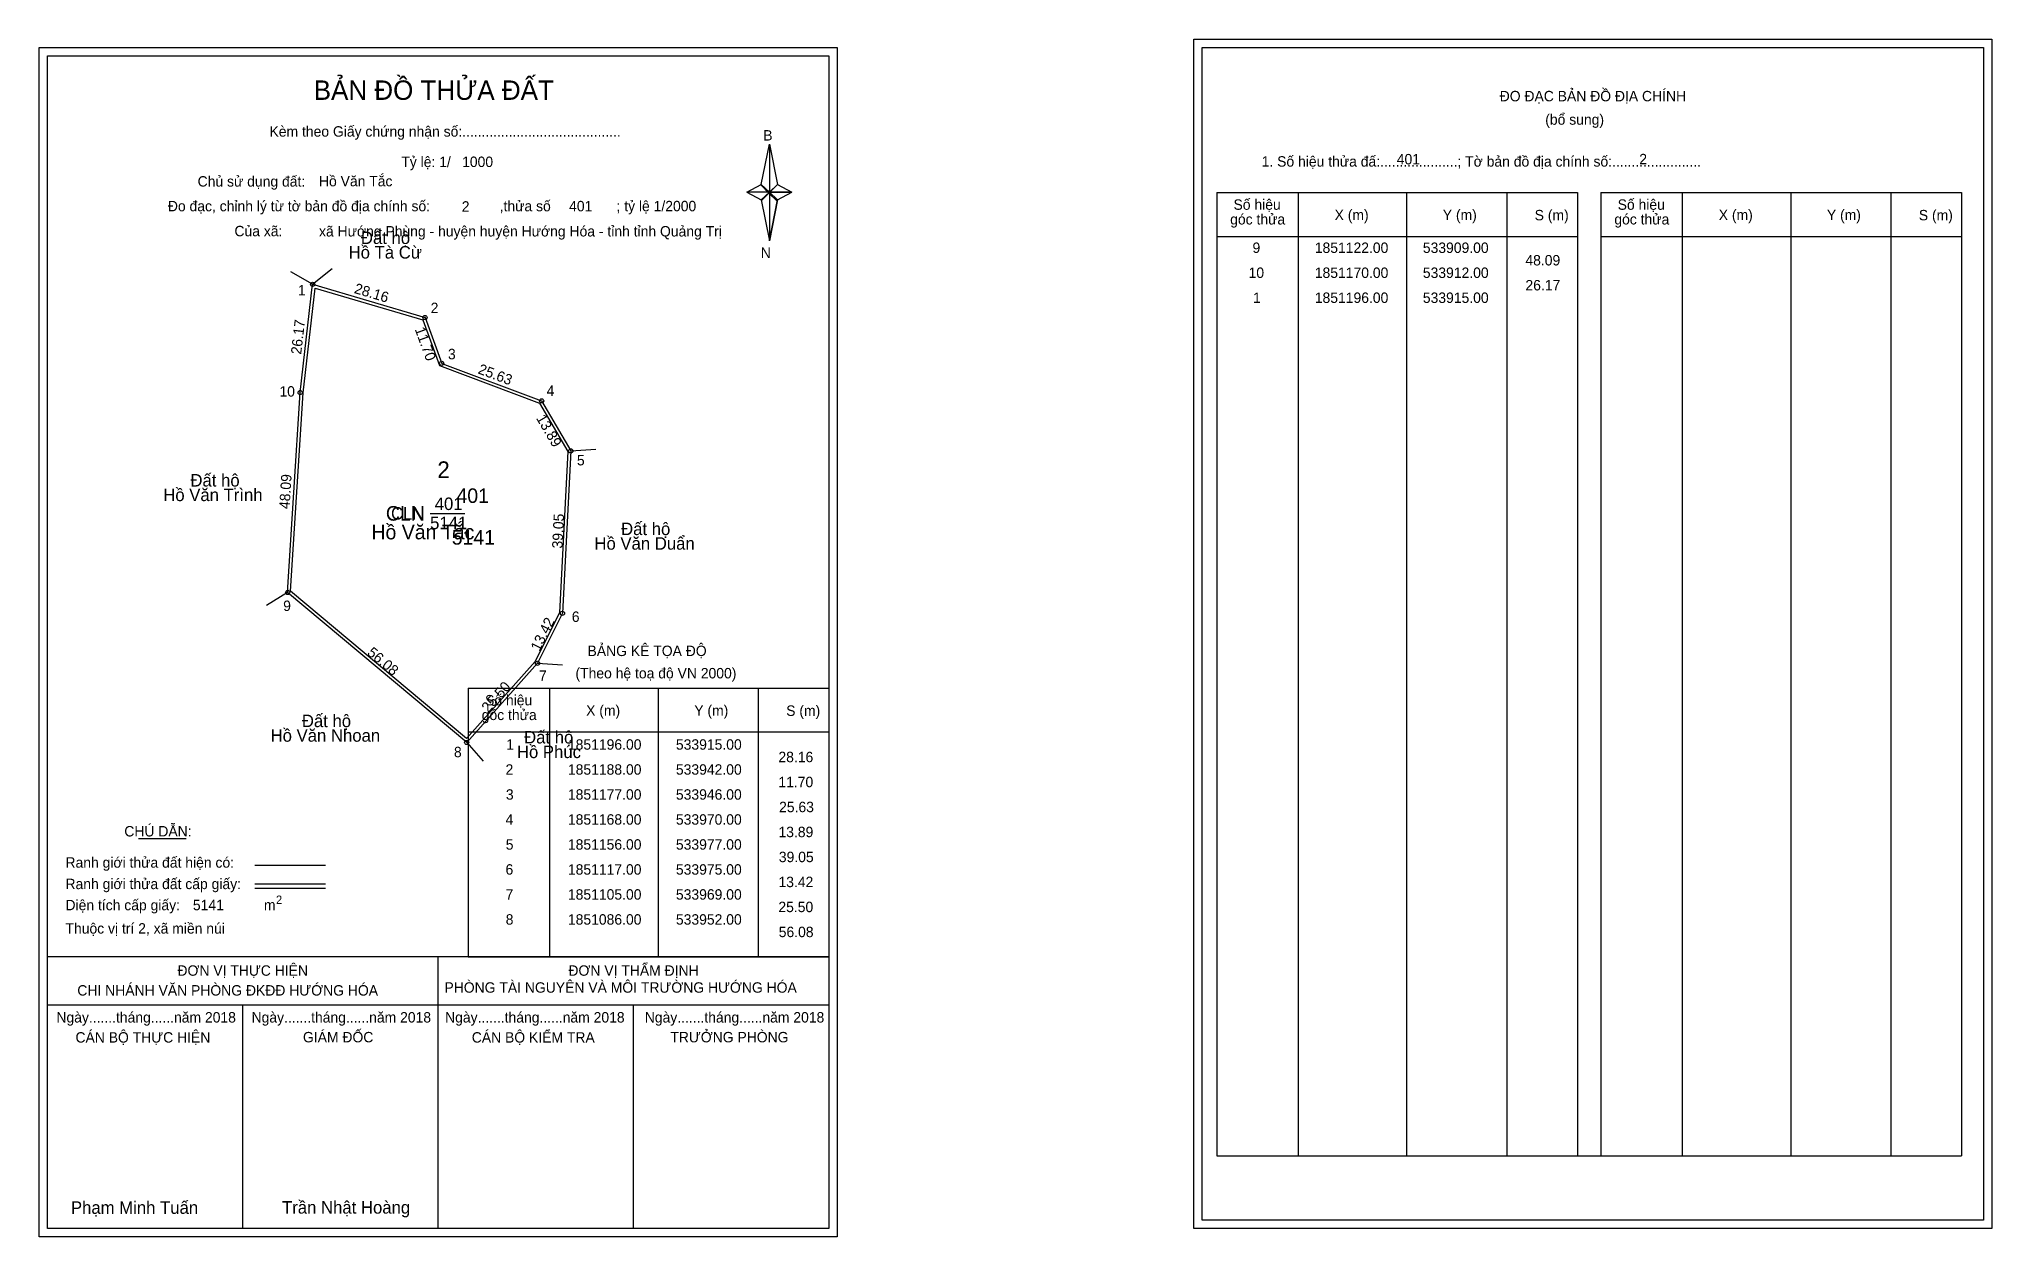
# Model space of a CAD drawing. Extents: x 533849 to 534318, y 1850967 to 1851255.
import ezdxf

# ---------------------------------------------------------------- set-up
doc = ezdxf.new("R2010")
doc.units = 0
for name, color, linetype in [('Level 1', 7, 'Continuous'), ('Level 10', 7, 'Continuous'), ('Level 11', 7, 'Continuous'), ('Level 13', 7, 'Continuous'), ('Level 2', 7, 'Continuous'), ('Level 27', 7, 'Continuous'), ('Level 3', 7, 'Continuous'), ('Level 36', 7, 'Continuous'), ('Level 4', 7, 'Continuous'), ('Level 49', 7, 'Continuous'), ('Level 5', 7, 'Continuous'), ('Level 53', 7, 'Continuous'), ('Level 55', 7, 'Continuous'), ('Level 6', 7, 'Continuous'), ('Level 63', 7, 'Continuous'), ('Level 7', 7, 'Continuous'), ('Level 9', 7, 'Continuous')]:
    doc.layers.add(name, color=color, linetype=linetype)

msp = doc.modelspace()

# ---------------------------------------------------------------- linework, layer by layer
at = {"layer": 'Level 1'}
for p, q in [((534128.62, 1851252.86), (534128.62, 1851252.86)), ((533851.3, 1851250.86), (533851.3, 1851250.86)), ((534022.72, 1851219.98), (534024.69, 1851229.62)), ((534024.69, 1851229.62), (534024.69, 1851218.1)), ((534024.69, 1851229.62), (534026.65, 1851219.98)), ((534019.27, 1851218.1), (534022.72, 1851219.98)), ((534022.72, 1851219.98), (534024.69, 1851218.1)), ((534024.54, 1851217.88), (534022.72, 1851219.76)), ((534026.51, 1851219.76), (534024.54, 1851217.88)), ((534024.54, 1851217.88), (534026.51, 1851219.76)), ((534026.65, 1851219.98), (534024.69, 1851218.1)), ((534024.69, 1851218.1), (534022.72, 1851216.26)), ((534024.54, 1851217.88), (534022.72, 1851216.04)), ((534022.72, 1851216.04), (534024.54, 1851217.88)), ((534022.72, 1851216.26), (534024.69, 1851206.4)), ((534026.51, 1851216.04), (534024.54, 1851217.88)), ((534024.69, 1851218.1), (534024.69, 1851206.4)), ((534024.69, 1851218.1), (534030.1, 1851218.1)), ((534024.69, 1851218.1), (534026.65, 1851216.26)), ((534026.65, 1851216.26), (534024.69, 1851206.4)), ((534026.65, 1851216.26), (534030.1, 1851218.1)), ((534132.15, 1851218.01), (534218.75, 1851218.01)), ((534151.74, 1850986.74), (534151.74, 1851218.01)), ((534177.81, 1850986.74), (534177.81, 1851218.01)), ((534201.79, 1851218.01), (534201.79, 1850986.74)), ((534218.75, 1851218.01), (534218.75, 1850986.74)), ((534224.41, 1851218.01), (534311.01, 1851218.01)), ((534244, 1850986.74), (534244, 1851218.01)), ((534270.07, 1850986.74), (534270.07, 1851218.01)), ((534294.04, 1851218.01), (534294.04, 1850986.74)), ((534311.01, 1851218.01), (534311.01, 1850986.74)), ((534132.15, 1851207.48), (534218.75, 1851207.48)), ((534224.41, 1851207.48), (534311.01, 1851207.48)), ((533952.39, 1851099.04), (534038.99, 1851099.04)), ((533971.98, 1851034.51), (533971.98, 1851099.04)), ((533998.05, 1851034.51), (533998.05, 1851099.04)), ((534022.02, 1851099.04), (534022.02, 1851034.51)), ((533952.39, 1851088.51), (534038.99, 1851088.51)), ((533873.21, 1851062.93), (533884.62, 1851062.93)), ((533901.08, 1851056.52), (533918.09, 1851056.52)), ((533901.08, 1851052.08), (533918.09, 1851052.08)), ((533901.08, 1851050.98), (533918.09, 1851050.98)), ((533958.12, 1851034.51), (533851.29, 1851034.51)), ((534038.99, 1851034.51), (533934.15, 1851034.51)), ((533945.14, 1850969.29), (533945.14, 1851034.51)), ((533952.39, 1851034.51), (534038.99, 1851034.51)), ((534038.99, 1851022.96), (533851.29, 1851022.96)), ((533898.22, 1850969.29), (533898.22, 1851022.96)), ((533992.07, 1850969.29), (533992.07, 1851022.96)), ((534132.15, 1850986.74), (534311.01, 1850986.74)), ((534316.32, 1850971.29), (534316.32, 1850971.29)), ((534038.99, 1850969.29), (534038.99, 1850969.29))]:
    msp.add_line(p, q, dxfattribs=at)
for points in [[(534022.72, 1851219.98), (534024.69, 1851229.62), (534024.69, 1851218.1)], [(534024.69, 1851218.1), (534026.65, 1851219.98), (534030.1, 1851218.1)], [(534019.27, 1851218.1), (534022.72, 1851216.26), (534024.69, 1851218.1)], [(534024.69, 1851218.1), (534024.69, 1851206.4), (534026.65, 1851216.26)]]:
    msp.add_lwpolyline(points, close=True, dxfattribs=at)
at = {"layer": 'Level 10'}
for points in [[(533969, 1851105), (533952, 1851086), (533909, 1851122), (533912, 1851170), (533915, 1851196), (533942, 1851188), (533946, 1851177), (533970, 1851168), (533977, 1851156), (533975, 1851117)], [(533968.42, 1851105.4), (533951.93, 1851086.97), (533909.72, 1851122.31), (533912.7, 1851169.94), (533915.6, 1851195.09), (533941.46, 1851187.43), (533945.45, 1851176.46), (533969.52, 1851167.43), (533976.29, 1851155.83), (533974.31, 1851117.18)]]:
    msp.add_lwpolyline(points, close=True, dxfattribs=at)
at = {"layer": 'Level 11'}
for centre in [(533915, 1851196), (533942, 1851188), (533946, 1851177), (533912, 1851170), (533970, 1851168), (533977, 1851156), (533909, 1851122), (533975, 1851117), (533969, 1851105), (533969, 1851105), (533952, 1851086)]:
    msp.add_circle(centre, 0.5, dxfattribs=at)
at = {"layer": 'Level 27'}
for p, q in [((533915, 1851196), (533909.79, 1851198.98)), ((533915, 1851196), (533919.67, 1851199.77)), ((533977, 1851156), (533982.98, 1851156.43)), ((533909, 1851122), (533903.89, 1851118.85)), ((533969, 1851105), (533974.99, 1851104.61)), ((533952, 1851086), (533955.95, 1851081.48))]:
    msp.add_line(p, q, dxfattribs=at)
at = {"layer": 'Level 3'}
for p, q in [((534132.15, 1851218.01), (534132.15, 1850986.74)), ((534224.41, 1851218.01), (534224.41, 1850986.74)), ((533952.39, 1851099.04), (533952.39, 1851034.51))]:
    msp.add_line(p, q, dxfattribs=at)
at = {"layer": 'Level 63'}
for points in [[(533849.29, 1851252.86), (534040.99, 1851252.86), (534040.99, 1850967.29), (533849.29, 1850967.29)], [(534126.62, 1851254.86), (534318.32, 1851254.86), (534318.32, 1850969.29), (534126.62, 1850969.29)], [(534128.62, 1851252.86), (534316.32, 1851252.86), (534316.32, 1850971.29), (534128.62, 1850971.29)], [(533851.29, 1851250.86), (534038.99, 1851250.86), (534038.99, 1850969.29), (533851.29, 1850969.29)]]:
    msp.add_lwpolyline(points, close=True, dxfattribs=at)
at = {"layer": 'Level 9'}
msp.add_line((533943.21, 1851141), (533951.54, 1851141), dxfattribs=at)

# ---------------------------------------------------------------- texts
at = {"layer": 'Level 1'}
for s, height, p in [('BẢN ĐỒ THỬA ĐẤT', 4.6657, (533915.26, 1851240.27)), ('ĐO ĐẠC BẢN ĐỒ ĐỊA CHÍNH', 2.5, (534200.1, 1851239.92)), ('Kèm theo Giấy chứng nhận số:.........................................', 2.5, (533904.64, 1851231.44)), ('(bổ sung)', 2.5, (534211.04, 1851234.3)), ('B', 2.5, (534023.23, 1851230.5)), ('1. Số hiệu thửa đấ:....................; Tờ bản đồ địa chính số:.......................', 2.5, (534142.93, 1851224.24)), ('Chủ sử dụng đất:', 2.5, (533887.38, 1851219.45)), ('Đo đạc, chỉnh lý từ tờ bản đồ địa chính số:                  ,thửa số                 ; tỷ lệ 1/2000', 2.5, (533880.23, 1851213.52)), ('Số hiệu', 2.5, (534136.17, 1851213.88)), ('Số hiệu', 2.5, (534228.43, 1851213.88)), ('góc thửa', 2.5, (534135.37, 1851210.35)), ('X (m)', 2.5, (534160.45, 1851211.4)), ('Y (m)', 2.5, (534186.43, 1851211.4)), ('S (m)', 2.5, (534208.5, 1851211.35)), ('góc thửa', 2.5, (534227.63, 1851210.35)), ('X (m)', 2.5, (534252.71, 1851211.4)), ('Y (m)', 2.5, (534278.68, 1851211.4)), ('S (m)', 2.5, (534300.76, 1851211.35)), ('Của xã:', 2.5, (533896.22, 1851207.52)), ('N', 2.5, (534022.63, 1851202.33)), ('BẢNG KÊ TỌA ĐỘ', 2.5, (533981.02, 1851106.74)), ('(Theo hệ toạ độ VN 2000)', 2.5, (533978.12, 1851101.38)), ('góc thửa', 2.5, (533955.61, 1851091.37)), ('Số hiệu', 2.5, (533956.41, 1851094.9)), ('X (m)', 2.5, (533980.69, 1851092.43)), ('Y (m)', 2.5, (534006.66, 1851092.43)), ('S (m)', 2.5, (534028.74, 1851092.38)), ('CHÚ DẪN:', 2.5, (533869.77, 1851063.43)), ('Ranh giới thửa đất hiện có:', 2.5, (533855.64, 1851055.93)), ('Ranh giới thửa đất cấp giấy:', 2.5, (533855.64, 1851050.79)), ('Diện tích cấp giấy:', 2.5, (533855.64, 1851045.71)), ('m', 2.5, (533903.3, 1851045.73)), ('2', 2, (533906.2, 1851047.24)), ('Thuộc vị trí 2, xã miền núi', 2.5, (533855.64, 1851040.11)), ('ĐƠN VỊ THỰC HIỆN', 2.5, (533882.53, 1851029.99)), ('ĐƠN VỊ THẨM ĐỊNH', 2.5, (533976.43, 1851029.99)), ('CHI NHÁNH VĂN PHÒNG ĐKĐĐ HƯỚNG HÓA', 2.5, (533858.49, 1851025.23)), ('PHÒNG TÀI NGUYÊN VÀ MÔI TRƯỜNG HƯỚNG HÓA', 2.5, (533946.66, 1851025.92)), ('Ngày.......tháng......năm 2018', 2.5, (533853.46, 1851018.76)), ('Ngày.......tháng......năm 2018', 2.5, (533900.33, 1851018.76)), ('Ngày.......tháng......năm 2018', 2.5, (533946.81, 1851018.76)), ('Ngày.......tháng......năm 2018', 2.5, (533994.77, 1851018.76)), ('CÁN BỘ THỰC HIỆN', 2.5, (533858.04, 1851013.94)), ('GIÁM ĐỐC', 2.5, (533912.68, 1851014)), ('CÁN BỘ KIỂM TRA', 2.5, (533953.22, 1851013.94)), ('TRƯỞNG PHÒNG', 2.5, (534000.91, 1851014)), ('Phạm Minh Tuấn', 3, (533856.95, 1850972.83)), ('Trần Nhật Hoàng', 3, (533907.65, 1850972.88))]:
    msp.add_text(s, height=height, dxfattribs=at).set_placement(p)
at = {"layer": 'Level 11'}
msp.add_text('Tỷ lệ: 1/', height=2.5, dxfattribs=at).set_placement((533936.3, 1851224.13))
at = {"layer": 'Level 13'}
for s, p in [('401', (533944.32, 1851141.8)), ('CLN', (533933.82, 1851139.5)), ('5141', (533943.21, 1851137.2))]:
    msp.add_text(s, height=3, dxfattribs=at).set_placement(p)
at = {"layer": 'Level 2'}
msp.add_text('Hồ Văn Tắc', height=3.5, dxfattribs=at).set_placement((533929.12, 1851134.76))
at = {"layer": 'Level 3'}
msp.add_text('CLN', height=3.5, dxfattribs=at).set_placement((533932.58, 1851139.25))
at = {"layer": 'Level 36'}
for s, p in [('Đất hộ', (533926.59, 1851205.67)), ('Hồ Tà Cừ', (533923.64, 1851202.17)), ('Đất hộ', (533885.65, 1851147.44)), ('Hồ Văn Trình', (533879.12, 1851143.94)), ('Hồ Văn Duẩn', (533982.68, 1851132.28)), ('Đất hộ', (533989.08, 1851135.78)), ('Đất hộ', (533912.41, 1851089.68)), ('Hồ Văn Nhoan', (533904.9, 1851086.18)), ('Đất hộ', (533965.79, 1851085.75)), ('Hồ Phúc', (533964.06, 1851082.25))]:
    msp.add_text(s, height=3, dxfattribs=at).set_placement(p)
at = {"layer": 'Level 4'}
msp.add_text('401', height=3.5, dxfattribs=at).set_placement((533949.54, 1851143.5))
at = {"layer": 'Level 49'}
for s, rotation, p in [('28.16', 343.4956, (533924.81, 1851193.93)), ('26.17', 83.4181, (533912.24, 1851179.05)), ('11.70', 289.9831, (533939.5, 1851185.22)), ('25.63', 339.444, (533954.53, 1851174.65)), ('13.89', 300.2564, (533968.6, 1851163.86)), ('48.09', 86.4237, (533909.45, 1851141.98)), ('39.05', 87.0643, (533974.99, 1851132.51)), ('13.42', 63.4349, (533969.46, 1851107.71)), ('56.08', 320.0636, (533927.91, 1851107.21)), ('25.50', 48.1798, (533957.18, 1851092.99))]:
    msp.add_text(s, height=2.5, rotation=rotation, dxfattribs=at).set_placement(p)
at = {"layer": 'Level 5'}
msp.add_text('5141', height=3.5, dxfattribs=at).set_placement((533948.4, 1851133.5))
at = {"layer": 'Level 53'}
for s, p in [('9', (534140.73, 1851203.52)), ('1851122.00', (534155.69, 1851203.52)), ('533909.00', (534181.64, 1851203.52)), ('48.09', (534206.27, 1851200.52)), ('10', (534139.79, 1851197.52)), ('1851170.00', (534155.69, 1851197.52)), ('533912.00', (534181.64, 1851197.52)), ('26.17', (534206.28, 1851194.52)), ('1', (534140.87, 1851191.52)), ('1851196.00', (534155.69, 1851191.52)), ('533915.00', (534181.64, 1851191.52)), ('1', (533961.49, 1851084.26)), ('1851196.00', (533976.31, 1851084.26)), ('533915.00', (534002.25, 1851084.26)), ('28.16', (534026.87, 1851081.26)), ('2', (533961.34, 1851078.26)), ('1851188.00', (533976.31, 1851078.26)), ('533942.00', (534002.25, 1851078.26)), ('3', (533961.42, 1851072.26)), ('1851177.00', (533976.31, 1851072.26)), ('533946.00', (534002.25, 1851072.26)), ('11.70', (534026.86, 1851075.26)), ('25.63', (534027.03, 1851069.26)), ('4', (533961.33, 1851066.26)), ('1851168.00', (533976.31, 1851066.26)), ('533970.00', (534002.25, 1851066.26)), ('13.89', (534026.88, 1851063.26)), ('5', (533961.38, 1851060.26)), ('1851156.00', (533976.31, 1851060.26)), ('533977.00', (534002.25, 1851060.26)), ('6', (533961.33, 1851054.26)), ('1851117.00', (533976.31, 1851054.26)), ('533975.00', (534002.25, 1851054.26)), ('39.05', (534026.97, 1851057.26)), ('13.42', (534026.88, 1851051.26)), ('7', (533961.34, 1851048.26)), ('1851105.00', (533976.31, 1851048.26)), ('533969.00', (534002.25, 1851048.26)), ('25.50', (534026.86, 1851045.26)), ('8', (533961.37, 1851042.26)), ('1851086.00', (533976.31, 1851042.26)), ('533952.00', (534002.25, 1851042.26)), ('56.08', (534026.94, 1851039.26))]:
    msp.add_text(s, height=2.5, dxfattribs=at).set_placement(p)
at = {"layer": 'Level 55'}
for s, height, p in [('1', 0.4, (533914.89, 1851196)), ('394', 0.11, (533914.88, 1851195.89)), ('398', 0.11, (533914.88, 1851195.89)), ('394', 0.11, (533914.88, 1851195.89)), ('2', 0.4, (533941.86, 1851188)), ('394', 0.11, (533941.88, 1851187.89)), ('394', 0.11, (533941.88, 1851187.89)), ('394', 0.11, (533945.88, 1851176.89)), ('394', 0.11, (533945.88, 1851176.89)), ('3', 0.4, (533945.88, 1851177)), ('10', 0.4, (533911.72, 1851170)), ('398', 0.11, (533911.88, 1851169.89)), ('4', 0.4, (533969.86, 1851168)), ('394', 0.11, (533969.88, 1851167.89)), ('394', 0.11, (533969.88, 1851167.89)), ('5', 0.4, (533976.87, 1851156)), ('394', 0.11, (533976.88, 1851155.89)), ('403', 0.11, (533976.88, 1851155.89)), ('394', 0.11, (533976.88, 1851155.89)), ('403', 0.11, (533976.88, 1851155.89)), ('410', 0.11, (533908.88, 1851121.89)), ('9', 0.4, (533908.86, 1851122)), ('398', 0.11, (533908.88, 1851121.89)), ('6', 0.4, (533974.86, 1851117)), ('403', 0.11, (533974.88, 1851116.89)), ('403', 0.11, (533974.88, 1851116.89)), ('409', 0.11, (533968.88, 1851104.89)), ('7', 0.4, (533968.87, 1851105)), ('403', 0.11, (533968.88, 1851104.89)), ('403', 0.11, (533968.88, 1851104.89)), ('409', 0.11, (533951.88, 1851085.89)), ('410', 0.11, (533951.88, 1851085.89)), ('8', 0.4, (533951.87, 1851086))]:
    msp.add_text(s, height=height, dxfattribs=at).set_placement(p)
at = {"layer": 'Level 6'}
for s, p in [('1000', (533950.9, 1851224.15)), ('401', (534175.38, 1851224.78)), ('2', (534233.62, 1851224.8)), ('Hồ Văn Tắc', (533916.52, 1851219.51)), ('2', (533950.82, 1851213.43)), ('401', (533976.6, 1851213.51)), ('xã Hướng Phùng - huyện huyện Hướng Hóa - tỉnh tỉnh Quảng Trị', (533916.53, 1851207.47)), ('5141', (533886.24, 1851045.72))]:
    msp.add_text(s, height=2.5, dxfattribs=at).set_placement(p)
at = {"layer": 'Level 7'}
msp.add_text('2', height=4, dxfattribs=at).set_placement((533944.96, 1851149.48))
at = {"layer": 'Level 9'}
for s, p in [('1', (533911.45, 1851193.31)), ('2', (533943.35, 1851189.08)), ('3', (533947.5, 1851178)), ('10', (533907.03, 1851169.03)), ('4', (533971.2, 1851169.2)), ('5', (533978.48, 1851152.51)), ('9', (533907.92, 1851117.56)), ('6', (533977.24, 1851114.94)), ('7', (533969.37, 1851100.79)), ('8', (533948.94, 1851082.46))]:
    msp.add_text(s, height=2.5, dxfattribs=at).set_placement(p)

doc.saveas('drawing.dxf')
